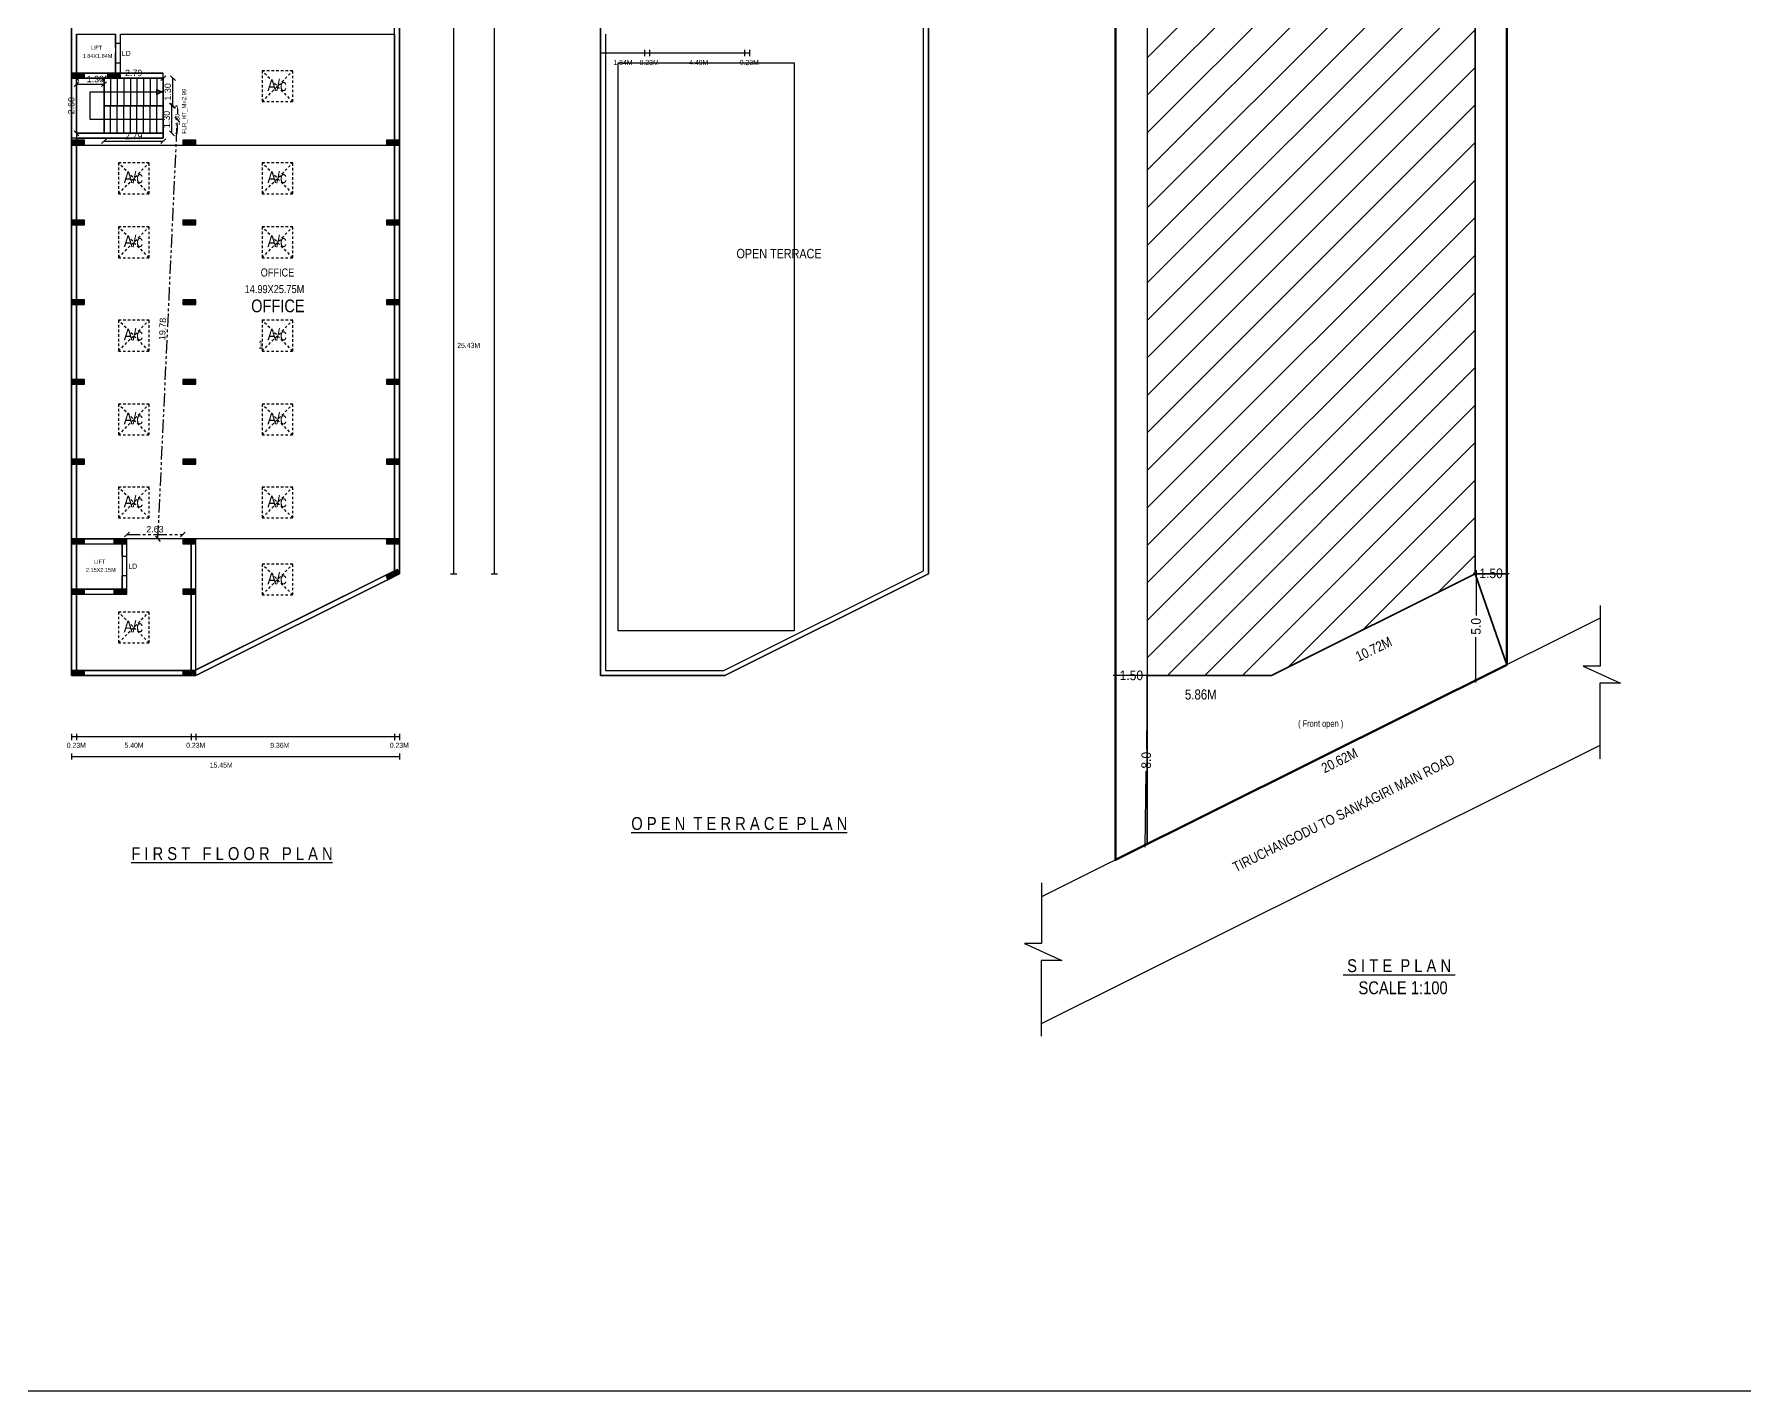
# Model space of a CAD drawing. Header units: metres. Extents: x 0 to 246, y -13 to 116.
# Drawn here: x 65.4 to 146, y -13.1 to 50.9 of the extents above; entities that cross this region are included whole.
import ezdxf

# ---------------------------------------------------------------- set-up
doc = ezdxf.new("R2010")
doc.units = ezdxf.units.M
doc.header["$MEASUREMENT"] = 0
for name, pattern in [('ACAD_ISO02W100', [15, 12, -3]), ('HIDDENX2', [0.75, 0.5, -0.25]), ('PHANTOM', [2.5, 1.25, -0.25, 0.25, -0.25, 0.25, -0.25]), ('PHANTOM2', [1.25, 0.625, -0.125, 0.125, -0.125, 0.125, -0.125])]:
    doc.linetypes.add(name, pattern=pattern)
for name, color, linetype, lineweight in [('BLK_1_FLR_1_ EXIT_WIDTH_ DOOR', 7, 'Continuous', 30), ('BLK_1_FLR_1_BLT_UP_AREA', 4, 'Continuous', 30), ('BLK_1_FLR_1_EXIT_WIDTH_STAIR', 4, 'Continuous', 30), ('BLK_1_FLR_1_FIRESTAIR_1', 4, 'Continuous', 30), ('BLK_1_FLR_1_FIRESTAIR_1_FLIGHT_1', 4, 'Continuous', 30), ('BLK_1_FLR_1_FIRESTAIR_1_FLIGHT_2', 4, 'Continuous', 30), ('BLK_1_FLR_1_FIRESTAIR_1_LANDING_1', 4, 'Continuous', 30), ('BLK_1_FLR_1_LIFT_1', 4, 'Continuous', 30), ('BLK_1_FLR_1_LIFT_2', 4, 'Continuous', 30), ('BLK_1_FLR_2_ROOF_AREA', 7, 'Continuous', 30), ('BLK_1_LVL_0_BLDG_FOOT_PRINT', 4, 'Continuous', 30), ('BLK_1_LVL_0_FRONT_SETBACK', 4, 'Continuous', 30), ('BLK_1_LVL_0_SIDE_SETBACK1', 4, 'Continuous', 30), ('BLK_1_LVL_0_SIDE_SETBACK2', 4, 'Continuous', 30), ('FLOOR-BF', 7, 'Continuous', 50), ('FLOOR01', 7, 'Continuous', 50), ('SOLAR_PANEL', 4, 'Continuous', 30)]:
    doc.layers.add(name, color=color, linetype=linetype, lineweight=lineweight)
for name, color, linetype in [('BLK_1_FLR_1_CARPET_AREA', 10, 'Continuous'), ('DIST_EXIT', 7, 'Continuous'), ('PLOT_BOUNDARY', 70, 'Continuous'), ('SHE', 7, 'Continuous'), ('wall', 2, 'Continuous'), ('win', 5, 'Continuous')]:
    doc.layers.add(name, color=color, linetype=linetype)
doc.styles.add('ARIAL', font='arial.ttf')
doc.styles.add('ATT', font='swissck.ttf', dxfattribs={"height": 12})
doc.styles.add('STYLE1', font='swissck.ttf', dxfattribs={"width": 1.1, "height": 0.45})
doc.styles.add('STYLE3', font='swissck.ttf', dxfattribs={"height": 0.5})
doc.dimstyles.new('OPEN SPACE', dxfattribs={"dimtxt": 0.3, "dimasz": 0.23, "dimexe": 0.1875, "dimexo": 0.0625, "dimgap": 0.09, "dimtad": 3, "dimzin": 0, "dimdsep": 46, "dimtxsty": 'ARIAL', "dimblk": 'OBLIQUE', "dimcen": 0.09, "dimse1": 1, "dimse2": 1, "dimclrd": 6, "dimclre": 6, "dimclrt": 7, "dimadec": 0, "dimazin": 0, "dimtfac": 0.5, "dimtix": 1, "dimtmove": 0, "dimatfit": 3, "dimfxl": 0, "dimtolj": 1, "dimtzin": 0, "dimarcsym": 0})
doc.dimstyles.new('STANDARD$0', dxfattribs={"dimtxt": 7, "dimasz": 3, "dimexe": 3, "dimexo": 1, "dimgap": 1.5, "dimtad": 1, "dimdec": 1, "dimzin": 1, "dimdsep": 46, "dimlunit": 4, "dimtxsty": 'Standard', "dimblk": 'OBLIQUE', "dimcen": 0.09375, "dimdle": 1, "dimclrd": 8, "dimclre": 8, "dimclrt": 7, "dimadec": 1, "dimazin": 0, "dimtfac": 1, "dimtdec": 1, "dimtix": 1, "dimtmove": 2, "dimatfit": 3, "dimldrblk": 'ARCHTICK', "dimfxl": 0, "dimfrac": 2, "dimtolj": 1, "dimtzin": 0, "dimarcsym": 0})
doc.dimstyles.new('STY', dxfattribs={"dimscale": 0, "dimtxt": 0.08, "dimasz": 0.1, "dimexe": 0.15, "dimexo": 0.6, "dimgap": 0.1, "dimtad": 0, "dimzin": 0, "dimdsep": 46, "dimtxsty": 'STYLE1', "dimblk": 'ARCHTICK', "dimcen": 0.09375, "dimdle": 0.1, "dimse1": 1, "dimse2": 1, "dimadec": 0, "dimazin": 0, "dimtfac": 1, "dimtofl": 0, "dimtmove": 2, "dimatfit": 3, "dimfxl": 0, "dimtolj": 1, "dimtzin": 0, "dimarcsym": 0})

# ---------------------------------------------------------------- blocks, each defined once
blk = doc.blocks.new('_ArchTick')
at = {"color": 0, "lineweight": 0, "const_width": 0.15}
blk.add_lwpolyline([(-0.5, -0.5), (0.5, 0.5)], dxfattribs=at)
blk = doc.blocks.new('*D10')
at = {"color": 0, "lineweight": -2}
for p, q in [((116.37, 20.641), (116.27, 20.641)), ((117.873, 20.641), (117.973, 20.641))]:
    blk.add_line(p, q, dxfattribs=at)
at = {"layer": 'DEFPOINTS', "color": 0}
for p in [(116.37, 20.641), (116.37, 20.641), (117.873, 20.641)]:
    blk.add_point(p, dxfattribs=at)
at = {"color": 0, "lineweight": -2, "xscale": 0.1, "yscale": 0.1, "zscale": 0.1}
blk.add_blockref('_ArchTick', (116.37, 20.641), dxfattribs=at)
at = {"color": 0, "lineweight": -2, "xscale": 0.1, "yscale": 0.1, "zscale": 0.1, "rotation": 180}
blk.add_blockref('_ArchTick', (117.873, 20.641), dxfattribs=at)
at = {"color": 0, "insert": (117.122, 20.641), "char_height": 0.45, "attachment_point": 5, "style": 'STYLE1'}
blk.add_mtext('\\A1;1.50', dxfattribs=at)
blk = doc.blocks.new('*D11')
at = {"color": 0, "lineweight": -2}
for p, q in [((117.874, 20.741), (117.829, 17.155)), ((117.771, 12.543), (117.816, 16.129))]:
    blk.add_line(p, q, dxfattribs=at)
at = {"layer": 'DEFPOINTS', "color": 0}
for p in [(117.873, 20.641), (117.772, 12.643), (117.772, 12.643)]:
    blk.add_point(p, dxfattribs=at)
at = {"color": 0, "lineweight": -2, "xscale": 0.1, "yscale": 0.1, "zscale": 0.1}
for p, rotation in [((117.873, 20.641), 89.2778746727287), ((117.772, 12.643), 269.2778746727287)]:
    blk.add_blockref('_ArchTick', p, dxfattribs=dict(at, rotation=rotation))
at = {"color": 0, "insert": (117.823, 16.642), "char_height": 0.45, "width": 7.91017, "attachment_point": 5, "rotation": 89.27787, "style": 'STYLE1'}
blk.add_mtext('\\A1;8.0', dxfattribs=at)
blk = doc.blocks.new('*D12')
at = {"color": 0, "lineweight": -2}
for p, q in [((133.326, 25.449), (133.226, 25.449)), ((134.824, 25.449), (134.924, 25.449))]:
    blk.add_line(p, q, dxfattribs=at)
at = {"layer": 'DEFPOINTS', "color": 0}
for p in [(133.326, 25.425), (134.824, 25.449), (134.824, 25.425)]:
    blk.add_point(p, dxfattribs=at)
at = {"color": 0, "lineweight": -2, "xscale": 0.1, "yscale": 0.1, "zscale": 0.1}
for p, rotation in [((133.326, 25.449), 359.9949468984809), ((134.824, 25.449), 179.9949468984808)]:
    blk.add_blockref('_ArchTick', p, dxfattribs=dict(at, rotation=rotation))
at = {"color": 0, "insert": (134.075, 25.449), "char_height": 0.45, "attachment_point": 5, "rotation": 359.99495, "style": 'STYLE1'}
blk.add_mtext('\\A1;1.50', dxfattribs=at)
blk = doc.blocks.new('*D13')
at = {"color": 0, "lineweight": -2}
for p, q in [((133.376, 25.599), (133.367, 23.468)), ((133.352, 20.31), (133.362, 22.442))]:
    blk.add_line(p, q, dxfattribs=at)
at = {"layer": 'DEFPOINTS', "color": 0}
for p in [(133.376, 25.499), (133.353, 20.41), (133.353, 20.41)]:
    blk.add_point(p, dxfattribs=at)
at = {"color": 0, "lineweight": -2, "xscale": 0.1, "yscale": 0.1, "zscale": 0.1}
for p, rotation in [((133.376, 25.499), 89.74144427483753), ((133.353, 20.41), 269.7414442748375)]:
    blk.add_blockref('_ArchTick', p, dxfattribs=dict(at, rotation=rotation))
at = {"color": 0, "insert": (133.364, 22.955), "char_height": 0.45, "attachment_point": 5, "rotation": 89.74144, "style": 'STYLE1'}
blk.add_mtext('\\A1;5.0', dxfattribs=at)
blk = doc.blocks.new('_Oblique')
at = {"color": 0, "linetype": 'ByBlock', "lineweight": -2}
blk.add_line((-0.5, -0.5), (0.5, 0.5), dxfattribs=at)
blk = doc.blocks.new('*D191')
at = {"layer": 'DEFPOINTS', "color": 0}
for p in [(72.164, 46.839), (72.164, 46.839), (71.247, 27.076)]:
    blk.add_point(p, dxfattribs=at)
at = {"layer": 'DIST_EXIT', "color": 7, "linetype": 'PHANTOM2', "lineweight": -2}
blk.add_line((71.247, 27.076), (72.164, 46.839), dxfattribs=at)
at = {"layer": 'DIST_EXIT', "color": 7, "lineweight": -2, "xscale": 0.23, "yscale": 0.23, "zscale": 0.23}
for p, rotation in [((72.164, 46.839), 87.34326909831638), ((71.247, 27.076), 267.3432690983164)]:
    blk.add_blockref('_Oblique', p, dxfattribs=dict(at, rotation=rotation))
at = {"layer": 'DIST_EXIT', "color": 7, "lineweight": 30, "insert": (71.463, 36.969), "char_height": 0.3, "attachment_point": 5, "rotation": 87.34327, "style": 'ARIAL'}
blk.add_mtext('\\A1;19.78', dxfattribs=at)
blk = doc.blocks.new('*D192')
at = {"layer": 'BLK_1_FLR_1_FIRESTAIR_1_LANDING_1', "color": 1, "lineweight": -2}
blk.add_line((67.409, 46.19), (67.409, 48.789), dxfattribs=at)
at = {"layer": 'DEFPOINTS', "color": 0}
for p in [(67.409, 48.789), (67.603, 48.789), (67.603, 46.19)]:
    blk.add_point(p, dxfattribs=at)
at = {"layer": 'BLK_1_FLR_1_FIRESTAIR_1_LANDING_1', "color": 1, "lineweight": -2, "xscale": 0.23, "yscale": 0.23, "zscale": 0.23}
for p, rotation in [((67.409, 48.789), 90), ((67.409, 46.19), 270)]:
    blk.add_blockref('_Oblique', p, dxfattribs=dict(at, rotation=rotation))
at = {"layer": 'BLK_1_FLR_1_FIRESTAIR_1_LANDING_1', "color": 1, "insert": (67.166, 47.489), "char_height": 0.3, "attachment_point": 5, "rotation": 90, "style": 'ARIAL'}
blk.add_mtext('\\A1;2.60', dxfattribs=at)
blk = doc.blocks.new('*D193')
at = {"layer": 'BLK_1_FLR_1_FIRESTAIR_1_LANDING_1', "color": 2, "lineweight": -2}
blk.add_line((67.409, 48.502), (68.709, 48.502), dxfattribs=at)
at = {"layer": 'DEFPOINTS', "color": 0}
for p in [(68.709, 48.502), (67.409, 48.119), (68.709, 48.139)]:
    blk.add_point(p, dxfattribs=at)
at = {"layer": 'BLK_1_FLR_1_FIRESTAIR_1_LANDING_1', "color": 2, "lineweight": -2, "xscale": 0.23, "yscale": 0.23, "zscale": 0.23, "rotation": 180}
blk.add_blockref('_Oblique', (67.409, 48.502), dxfattribs=at)
at = {"layer": 'BLK_1_FLR_1_FIRESTAIR_1_LANDING_1', "color": 2, "lineweight": -2, "xscale": 0.23, "yscale": 0.23, "zscale": 0.23}
blk.add_blockref('_Oblique', (68.709, 48.502), dxfattribs=at)
at = {"layer": 'BLK_1_FLR_1_FIRESTAIR_1_LANDING_1', "color": 2, "insert": (68.297, 48.746), "char_height": 0.3, "attachment_point": 5, "style": 'ARIAL'}
blk.add_mtext('\\A1;1.30', dxfattribs=at)
blk = doc.blocks.new('*D236')
at = {"layer": 'BLK_1_FLR_1_FIRESTAIR_1_FLIGHT_2', "color": 2, "lineweight": -2}
blk.add_line((71.955, 47.489), (71.955, 48.789), dxfattribs=at)
at = {"layer": 'DEFPOINTS', "color": 0}
for p in [(71.499, 48.789), (71.955, 48.789), (71.499, 47.489)]:
    blk.add_point(p, dxfattribs=at)
at = {"layer": 'BLK_1_FLR_1_FIRESTAIR_1_FLIGHT_2', "color": 2, "lineweight": -2, "xscale": 0.23, "yscale": 0.23, "zscale": 0.23}
for p, rotation in [((71.955, 48.789), 90), ((71.955, 47.489), 270)]:
    blk.add_blockref('_Oblique', p, dxfattribs=dict(at, rotation=rotation))
at = {"layer": 'BLK_1_FLR_1_FIRESTAIR_1_FLIGHT_2', "color": 2, "insert": (71.711, 48.139), "char_height": 0.3, "attachment_point": 5, "rotation": 90, "style": 'ARIAL'}
blk.add_mtext('\\A1;1.30', dxfattribs=at)
blk = doc.blocks.new('*D237')
at = {"layer": 'BLK_1_FLR_1_FIRESTAIR_1_FLIGHT_2', "color": 1, "lineweight": -2}
blk.add_line((68.709, 48.789), (71.499, 48.789), dxfattribs=at)
at = {"layer": 'DEFPOINTS', "color": 0}
for p in [(68.709, 48.789), (71.499, 48.789), (71.499, 48.789)]:
    blk.add_point(p, dxfattribs=at)
at = {"layer": 'BLK_1_FLR_1_FIRESTAIR_1_FLIGHT_2', "color": 1, "lineweight": -2, "xscale": 0.23, "yscale": 0.23, "zscale": 0.23}
for p, rotation in [((68.709, 48.789), 180.0007343428698), ((71.499, 48.789), 0.0007343428697884)]:
    blk.add_blockref('_Oblique', p, dxfattribs=dict(at, rotation=rotation))
at = {"layer": 'BLK_1_FLR_1_FIRESTAIR_1_FLIGHT_2', "color": 1, "insert": (70.104, 49.032), "char_height": 0.3, "attachment_point": 5, "rotation": 0.00073, "style": 'ARIAL'}
blk.add_mtext('\\A1;2.79', dxfattribs=at)
blk = doc.blocks.new('*D238')
at = {"layer": 'BLK_1_FLR_1_FIRESTAIR_1_FLIGHT_1', "color": 1, "lineweight": -2}
blk.add_line((68.709, 45.817), (71.499, 45.817), dxfattribs=at)
at = {"layer": 'DEFPOINTS', "color": 0}
for p in [(68.709, 46.19), (71.499, 46.19), (71.499, 45.817)]:
    blk.add_point(p, dxfattribs=at)
at = {"layer": 'BLK_1_FLR_1_FIRESTAIR_1_FLIGHT_1', "color": 1, "lineweight": -2, "xscale": 0.23, "yscale": 0.23, "zscale": 0.23, "rotation": 180}
blk.add_blockref('_Oblique', (68.709, 45.817), dxfattribs=at)
at = {"layer": 'BLK_1_FLR_1_FIRESTAIR_1_FLIGHT_1', "color": 1, "lineweight": -2, "xscale": 0.23, "yscale": 0.23, "zscale": 0.23}
blk.add_blockref('_Oblique', (71.499, 45.817), dxfattribs=at)
at = {"layer": 'BLK_1_FLR_1_FIRESTAIR_1_FLIGHT_1', "color": 1, "insert": (70.104, 46.06), "char_height": 0.3, "attachment_point": 5, "style": 'ARIAL'}
blk.add_mtext('\\A1;2.79', dxfattribs=at)
blk = doc.blocks.new('*D239')
at = {"layer": 'BLK_1_FLR_1_FIRESTAIR_1_FLIGHT_1', "color": 2, "lineweight": -2}
blk.add_line((71.905, 46.19), (71.905, 47.489), dxfattribs=at)
at = {"layer": 'DEFPOINTS', "color": 0}
for p in [(71.499, 47.489), (71.905, 47.489), (71.499, 46.19)]:
    blk.add_point(p, dxfattribs=at)
at = {"layer": 'BLK_1_FLR_1_FIRESTAIR_1_FLIGHT_1', "color": 2, "lineweight": -2, "xscale": 0.23, "yscale": 0.23, "zscale": 0.23}
for p, rotation in [((71.905, 47.489), 90), ((71.905, 46.19), 270)]:
    blk.add_blockref('_Oblique', p, dxfattribs=dict(at, rotation=rotation))
at = {"layer": 'BLK_1_FLR_1_FIRESTAIR_1_FLIGHT_1', "color": 2, "insert": (71.661, 46.839), "char_height": 0.3, "attachment_point": 5, "rotation": 90, "style": 'ARIAL'}
blk.add_mtext('\\A1;1.30', dxfattribs=at)
blk = doc.blocks.new('*D143')
at = {"layer": 'BLK_1_FLR_1_EXIT_WIDTH_STAIR', "color": 0, "lineweight": -2}
for p, q in [((72.074, 47.489), (72.164, 47.489)), ((72.164, 47.337), (72.164, 47.096)), ((72.074, 46.19), (72.164, 46.19)), ((72.164, 46.342), (72.164, 46.583))]:
    blk.add_line(p, q, dxfattribs=at)
at = {"layer": 'BLK_1_FLR_1_EXIT_WIDTH_STAIR', "color": 0}
for points in [[(72.139, 47.337), (72.189, 47.337), (72.164, 47.489)], [(72.139, 46.342), (72.189, 46.342), (72.164, 46.19)]]:
    blk.add_solid(points, dxfattribs=at)
at = {"layer": 'DEFPOINTS', "color": 0}
for p in [(70.879, 47.489), (72.164, 47.489), (70.879, 46.19)]:
    blk.add_point(p, dxfattribs=at)
at = {"layer": 'BLK_1_FLR_1_EXIT_WIDTH_STAIR', "color": 0, "lineweight": 30, "insert": (72.164, 46.839), "char_height": 0.2032, "attachment_point": 5, "rotation": 90}
blk.add_mtext('\\A1;1.30', dxfattribs=at)
blk = doc.blocks.new('*D258')
at = {"layer": 'BLK_1_FLR_1_ EXIT_WIDTH_ DOOR', "color": 2, "linetype": 'PHANTOM2', "lineweight": -2}
blk.add_line((69.789, 27.281), (72.422, 27.281), dxfattribs=at)
at = {"layer": 'DEFPOINTS', "color": 0}
for p in [(69.789, 27.076), (72.422, 27.281), (72.422, 27.076)]:
    blk.add_point(p, dxfattribs=at)
at = {"layer": 'BLK_1_FLR_1_ EXIT_WIDTH_ DOOR', "color": 2, "lineweight": -2, "xscale": 0.23, "yscale": 0.23, "zscale": 0.23, "rotation": 180}
blk.add_blockref('_Oblique', (69.789, 27.281), dxfattribs=at)
at = {"layer": 'BLK_1_FLR_1_ EXIT_WIDTH_ DOOR', "color": 2, "lineweight": -2, "xscale": 0.23, "yscale": 0.23, "zscale": 0.23}
blk.add_blockref('_Oblique', (72.422, 27.281), dxfattribs=at)
at = {"layer": 'BLK_1_FLR_1_ EXIT_WIDTH_ DOOR', "color": 2, "lineweight": 30, "insert": (71.105, 27.525), "char_height": 0.3, "attachment_point": 5, "style": 'ARIAL'}
blk.add_mtext('\\A1;2.63', dxfattribs=at)

msp = doc.modelspace()

# ---------------------------------------------------------------- hatches: boundary and pattern name
at = {"lineweight": 5}
h = msp.add_hatch(dxfattribs=at)
h.set_pattern_fill('ANSI31', color=251, scale=10, style=0)
h.set_pattern_definition([(45, (-82.1352, 0), (-0.8838835, 0.8838835), [])])
h.paths.add_polyline_path([(133.32582, 89.40062), (117.87322, 89.40062), (117.87322, 20.64107), (123.72952, 20.64107), (133.32582, 25.42522)])
h.paths.add_polyline_path([(122.4878, 54.38054), (129.52756, 54.38054), (129.52756, 55.764), (122.4878, 55.764)], flags=24)
h.paths.add_polyline_path([(121.43662, 56.22495), (130.26987, 56.22495), (130.26987, 57.36072), (121.43662, 57.36072)], flags=24)
for points in [[(67.17869, 49.01876), (67.17869, 48.78876), (67.79203, 48.78876), (67.79203, 49.01876)], [(68.86536, 49.01876), (68.86536, 48.78876), (69.47869, 48.78876), (69.47869, 49.01876)], [(67.17869, 45.85959), (67.17869, 45.62959), (67.79203, 45.62959), (67.79203, 45.85959)], [(72.42166, 45.85959), (72.42166, 45.62959), (73.035, 45.62959), (73.035, 45.85959)], [(82.01796, 45.85959), (82.01796, 45.62959), (82.6313, 45.62959), (82.6313, 45.85959)], [(67.17869, 42.10292), (67.17869, 41.87292), (67.79203, 41.87292), (67.79203, 42.10292)], [(72.42166, 42.10292), (72.42166, 41.87292), (73.035, 41.87292), (73.035, 42.10292)], [(82.01796, 42.10292), (82.01796, 41.87292), (82.6313, 41.87292), (82.6313, 42.10292)], [(67.17869, 38.34625), (67.17869, 38.11625), (67.79203, 38.11625), (67.79203, 38.34625)], [(72.42166, 38.34625), (72.42166, 38.11625), (73.035, 38.11625), (73.035, 38.34625)], [(82.01796, 38.34625), (82.01796, 38.11625), (82.6313, 38.11625), (82.6313, 38.34625)], [(67.17869, 34.58959), (67.17869, 34.35959), (67.79203, 34.35959), (67.79203, 34.58959)], [(72.42166, 34.58959), (72.42166, 34.35959), (73.035, 34.35959), (73.035, 34.58959)], [(82.01796, 34.58959), (82.01796, 34.35959), (82.6313, 34.35959), (82.6313, 34.58959)], [(67.17869, 30.83292), (67.17869, 30.60292), (67.79203, 30.60292), (67.79203, 30.83292)], [(72.42166, 30.83292), (72.42166, 30.60292), (73.035, 30.60292), (73.035, 30.83292)], [(82.01796, 30.83292), (82.01796, 30.60292), (82.6313, 30.60292), (82.6313, 30.83292)], [(67.17869, 27.07625), (67.17869, 26.84625), (67.79203, 26.84625), (67.79203, 27.07625)], [(69.17536, 27.07625), (69.17536, 26.84625), (69.78869, 26.84625), (69.78869, 27.07625)], [(72.42166, 27.07625), (72.42166, 26.84625), (73.035, 26.84625), (73.035, 27.07625)], [(82.01796, 27.07625), (82.01796, 26.84625), (82.6313, 26.84625), (82.6313, 27.07625)], [(81.97966, 25.35856), (82.08191, 25.15254), (82.6313, 25.42522), (82.52904, 25.63124)], [(67.17869, 24.69959), (67.17869, 24.46959), (67.79203, 24.46959), (67.79203, 24.69959)], [(69.17536, 24.69959), (69.17536, 24.46959), (69.78869, 24.46959), (69.78869, 24.69959)], [(72.42166, 24.69959), (72.42166, 24.46959), (73.035, 24.46959), (73.035, 24.69959)], [(67.17869, 20.87107), (67.17869, 20.64107), (67.79203, 20.64107), (67.79203, 20.87107)], [(72.42166, 20.87107), (72.42166, 20.64107), (73.035, 20.64107), (73.035, 20.87107)]]:
    msp.add_hatch(color=145).paths.add_polyline_path(points)

# ---------------------------------------------------------------- linework, layer by layer
for p, q in [((85.17839, 89.40062), (85.17839, 25.42522)), ((87.09431, 89.40062), (87.09431, 25.42522)), ((69.24869, 50.39876), (69.24869, 50.85876)), ((69.47869, 50.41366), (69.47869, 50.85876)), ((69.24869, 49.01876), (69.24869, 49.49366)), ((69.47869, 48.78876), (69.47869, 49.49366)), ((92.10646, 49.97862), (99.12646, 49.97862)), ((67.40869, 49.01876), (69.24869, 49.01876)), ((67.40869, 48.78876), (69.47869, 48.78876)), ((71.49875, 48.78872), (71.49875, 49.01876)), ((71.49873, 46.18969), (71.49873, 45.95966)), ((67.40869, 27.07625), (69.78869, 27.07625)), ((67.40869, 26.84625), (69.55869, 26.84625)), ((69.55869, 26.24783), (69.55869, 26.84625)), ((69.78869, 26.24783), (69.78869, 27.07625)), ((72.80869, 27.07625), (73.03869, 27.07625)), ((69.55869, 24.69959), (69.55869, 25.32783)), ((69.78869, 24.46959), (69.78869, 25.32783)), ((67.40869, 24.69959), (69.55869, 24.69959)), ((67.40869, 24.46959), (69.78869, 24.46959)), ((139.21473, 23.33286), (112.88504, 10.20643)), ((139.19725, 17.34467), (112.86756, 4.21824))]:
    msp.add_line(p, q)
at = {"ltscale": 10}
for p, q in [((69.47869, 50.41366), (69.24869, 50.41366)), ((69.47869, 49.49366), (69.24869, 49.49366)), ((69.78869, 26.24783), (69.55869, 26.24783)), ((69.78869, 25.32783), (69.55869, 25.32783))]:
    msp.add_line(p, q, dxfattribs=at)
at = {"lineweight": 30}
for p, q in [((94.17646, 50.12852), (94.17646, 49.82872)), ((94.40646, 50.12852), (94.40646, 49.82872)), ((98.89646, 50.12852), (98.89646, 49.82872)), ((99.12646, 50.12852), (99.12646, 49.82872)), ((85.02849, 25.42522), (85.32829, 25.42522)), ((86.94441, 25.42522), (87.24421, 25.42522)), ((67.17869, 17.89381), (67.17869, 17.59401)), ((82.6313, 17.74391), (67.17869, 17.74391)), ((67.40869, 17.89381), (67.40869, 17.59401)), ((72.80869, 17.89381), (72.80869, 17.59401)), ((73.03869, 17.89381), (73.03869, 17.59401)), ((82.4013, 17.89381), (82.4013, 17.59401)), ((82.6313, 17.89381), (82.6313, 17.59401)), ((67.17869, 16.96206), (67.17869, 16.68226)), ((82.6313, 16.96206), (82.6313, 16.68226)), ((82.6313, 16.81216), (67.17869, 16.81216))]:
    msp.add_line(p, q, dxfattribs=at)
at = {"linetype": 'ACAD_ISO02W100', "ltscale": 0.01}
for p, q in [((77.60521, 47.68076), (76.1541, 49.13188)), ((76.1541, 47.68076), (77.60521, 49.13188)), ((70.8349, 43.3415), (69.38378, 44.79262)), ((69.38378, 43.3415), (70.8349, 44.79262)), ((77.60521, 43.3415), (76.1541, 44.79262)), ((76.1541, 43.3415), (77.60521, 44.79262)), ((70.8349, 40.32799), (69.38378, 41.77911)), ((69.38378, 40.32799), (70.8349, 41.77911)), ((77.60521, 40.32799), (76.1541, 41.77911)), ((76.1541, 40.32799), (77.60521, 41.77911)), ((70.8349, 35.92875), (69.38378, 37.37987)), ((69.38378, 35.92875), (70.8349, 37.37987)), ((77.60521, 35.92875), (76.1541, 37.37987)), ((76.1541, 35.92875), (77.60521, 37.37987)), ((70.8349, 31.97274), (69.38378, 33.42386)), ((69.38378, 31.97274), (70.8349, 33.42386)), ((77.60521, 31.97274), (76.1541, 33.42386)), ((76.1541, 31.97274), (77.60521, 33.42386)), ((70.8349, 28.06234), (69.38378, 29.51346)), ((69.38378, 28.06234), (70.8349, 29.51346)), ((77.60521, 28.06234), (76.1541, 29.51346)), ((76.1541, 28.06234), (77.60521, 29.51346)), ((77.60521, 24.43386), (76.1541, 25.88498)), ((76.1541, 24.43386), (77.60521, 25.88498)), ((70.8349, 22.17531), (69.38378, 23.62643)), ((69.38378, 22.17531), (70.8349, 23.62643))]:
    msp.add_line(p, q, dxfattribs=at)
for points in [[(-0.25515, -13.07124), (200.34222, -13.07124), (200.34222, 115.55356), (-0.25515, 115.55356)], [(0.00589, -13.07124), (200.08118, -13.07124), (200.08118, 115.29252), (0.00589, 115.29252)], [(123.72952, 20.64107), (133.32582, 25.42522), (133.32582, 89.40062), (117.87322, 89.40062), (117.87322, 20.64107)], [(67.40869, 45.62959), (82.40074, 45.62923), (82.40074, 27.0759), (67.40869, 27.07625)]]:
    msp.add_lwpolyline(points, close=True)
at = {"color": 145}
for points in [[(67.17869, 49.01876), (67.17869, 48.78876), (67.79203, 48.78876), (67.79203, 49.01876)], [(68.86536, 49.01876), (68.86536, 48.78876), (69.47869, 48.78876), (69.47869, 49.01876)], [(67.17869, 45.85959), (67.17869, 45.62959), (67.79203, 45.62959), (67.79203, 45.85959)], [(72.42166, 45.85959), (72.42166, 45.62959), (73.035, 45.62959), (73.035, 45.85959)], [(82.01796, 45.85959), (82.01796, 45.62959), (82.6313, 45.62959), (82.6313, 45.85959)], [(67.17869, 42.10292), (67.17869, 41.87292), (67.79203, 41.87292), (67.79203, 42.10292)], [(72.42166, 42.10292), (72.42166, 41.87292), (73.035, 41.87292), (73.035, 42.10292)], [(82.01796, 42.10292), (82.01796, 41.87292), (82.6313, 41.87292), (82.6313, 42.10292)], [(67.17869, 38.34625), (67.17869, 38.11625), (67.79203, 38.11625), (67.79203, 38.34625)], [(72.42166, 38.34625), (72.42166, 38.11625), (73.035, 38.11625), (73.035, 38.34625)], [(82.01796, 38.34625), (82.01796, 38.11625), (82.6313, 38.11625), (82.6313, 38.34625)], [(67.17869, 34.58959), (67.17869, 34.35959), (67.79203, 34.35959), (67.79203, 34.58959)], [(72.42166, 34.58959), (72.42166, 34.35959), (73.035, 34.35959), (73.035, 34.58959)], [(82.01796, 34.58959), (82.01796, 34.35959), (82.6313, 34.35959), (82.6313, 34.58959)], [(67.17869, 30.83292), (67.17869, 30.60292), (67.79203, 30.60292), (67.79203, 30.83292)], [(72.42166, 30.83292), (72.42166, 30.60292), (73.035, 30.60292), (73.035, 30.83292)], [(82.01796, 30.83292), (82.01796, 30.60292), (82.6313, 30.60292), (82.6313, 30.83292)], [(67.17869, 27.07625), (67.17869, 26.84625), (67.79203, 26.84625), (67.79203, 27.07625)], [(69.17536, 27.07625), (69.17536, 26.84625), (69.78869, 26.84625), (69.78869, 27.07625)], [(72.42166, 27.07625), (72.42166, 26.84625), (73.035, 26.84625), (73.035, 27.07625)], [(82.01796, 27.07625), (82.01796, 26.84625), (82.6313, 26.84625), (82.6313, 27.07625)], [(81.97966, 25.35856), (82.08191, 25.15254), (82.6313, 25.42522), (82.52904, 25.63124)], [(67.17869, 24.69959), (67.17869, 24.46959), (67.79203, 24.46959), (67.79203, 24.69959)], [(69.17536, 24.69959), (69.17536, 24.46959), (69.78869, 24.46959), (69.78869, 24.69959)], [(72.42166, 24.69959), (72.42166, 24.46959), (73.035, 24.46959), (73.035, 24.69959)], [(67.17869, 20.87107), (67.17869, 20.64107), (67.79203, 20.64107), (67.79203, 20.87107)], [(72.42166, 20.87107), (72.42166, 20.64107), (73.035, 20.64107), (73.035, 20.87107)]]:
    msp.add_lwpolyline(points, close=True, dxfattribs=at)
msp.add_lwpolyline([(71.49873, 45.95966), (67.17869, 45.95966), (67.17869, 49.01876), (71.49875, 49.01876)])
at = {"linetype": 'ACAD_ISO02W100', "ltscale": 0.01}
for points in [[(76.1541, 47.68076), (77.60521, 47.68076), (77.60521, 49.13188), (76.1541, 49.13188)], [(69.38378, 43.3415), (70.8349, 43.3415), (70.8349, 44.79262), (69.38378, 44.79262)], [(76.1541, 43.3415), (77.60521, 43.3415), (77.60521, 44.79262), (76.1541, 44.79262)], [(69.38378, 40.32799), (70.8349, 40.32799), (70.8349, 41.77911), (69.38378, 41.77911)], [(76.1541, 40.32799), (77.60521, 40.32799), (77.60521, 41.77911), (76.1541, 41.77911)], [(69.38378, 35.92875), (70.8349, 35.92875), (70.8349, 37.37987), (69.38378, 37.37987)], [(76.1541, 35.92875), (77.60521, 35.92875), (77.60521, 37.37987), (76.1541, 37.37987)], [(69.38378, 31.97274), (70.8349, 31.97274), (70.8349, 33.42386), (69.38378, 33.42386)], [(76.1541, 31.97274), (77.60521, 31.97274), (77.60521, 33.42386), (76.1541, 33.42386)], [(69.38378, 28.06234), (70.8349, 28.06234), (70.8349, 29.51346), (69.38378, 29.51346)], [(76.1541, 28.06234), (77.60521, 28.06234), (77.60521, 29.51346), (76.1541, 29.51346)], [(76.1541, 24.43386), (77.60521, 24.43386), (77.60521, 25.88498), (76.1541, 25.88498)], [(69.38378, 22.17531), (70.8349, 22.17531), (70.8349, 23.62643), (69.38378, 23.62643)]]:
    msp.add_lwpolyline(points, close=True, dxfattribs=at)
at = {"ltscale": 10}
for points in [[(139.21473, 23.93088), (139.21473, 21.07738), (138.4175, 21.07738), (140.16851, 20.27756), (139.19725, 20.27756), (139.19725, 16.71271)], [(112.88504, 10.86268), (112.88504, 8.00919), (112.08781, 8.00919), (113.83882, 7.20937), (112.86756, 7.20937), (112.86756, 3.64452)]]:
    msp.add_lwpolyline(points, dxfattribs=at)
at = {"layer": 'BLK_1_FLR_1_BLT_UP_AREA', "color": 18}
msp.add_lwpolyline([(67.17869, 89.40063), (82.6313, 89.40063), (82.6313, 25.42554), (73.03499, 20.64107), (67.17869, 20.64103)], close=True, dxfattribs=at)
at = {"layer": 'BLK_1_FLR_1_CARPET_AREA', "color": 15, "linetype": 'Continuous', "lineweight": 30}
msp.add_lwpolyline([(69.47869, 50.85872), (82.4013, 50.85872), (82.40033, 25.56732), (73.03869, 20.89977), (73.03869, 27.07622), (72.42166, 27.07622), (72.42166, 26.84622), (72.80869, 26.84622), (72.80869, 20.87103), (67.40869, 20.87103), (67.40869, 24.46955), (69.78869, 24.46955), (69.78869, 27.07622), (67.40869, 27.07622), (67.40869, 45.95966), (71.49873, 45.95966), (71.49869, 46.18966), (67.40869, 46.18966), (67.40869, 48.78872), (71.49875, 48.78872), (71.49875, 49.01876), (69.47869, 49.01876)], close=True, dxfattribs=at)
at = {"layer": 'BLK_1_FLR_1_FIRESTAIR_1', "color": 1}
msp.add_lwpolyline([(67.40869, 46.18966), (71.49866, 46.18966), (71.49866, 48.78872), (67.40869, 48.78872)], close=True, dxfattribs=at)
at = {"layer": 'BLK_1_FLR_1_FIRESTAIR_1_FLIGHT_1', "color": 7}
for p, q in [((69.01869, 46.18966), (69.01869, 47.48919)), ((69.32869, 46.18966), (69.32869, 47.48919)), ((69.63869, 46.18966), (69.63869, 47.48919)), ((69.94869, 46.18966), (69.94869, 47.48919)), ((70.25869, 46.18966), (70.25869, 47.48919)), ((70.56869, 46.18966), (70.56869, 47.48919)), ((70.87869, 46.18966), (70.87869, 47.48919)), ((71.18869, 46.18966), (71.18869, 47.48919)), ((71.49869, 46.18966), (71.49869, 47.48919))]:
    msp.add_line(p, q, dxfattribs=at)
msp.add_lwpolyline([(68.70869, 47.48919), (71.49869, 47.48919), (71.49869, 46.18966), (68.70869, 46.18966)], close=True, dxfattribs=at)
at = {"layer": 'BLK_1_FLR_1_FIRESTAIR_1_FLIGHT_2', "color": 7}
for p, q in [((68.70869, 48.78872), (68.70869, 47.48919)), ((69.01869, 48.78872), (69.01869, 47.48919)), ((69.32869, 48.78872), (69.32869, 47.48919)), ((69.63869, 48.78872), (69.63869, 47.48919)), ((69.94869, 48.78872), (69.94869, 47.48919)), ((70.25869, 48.78872), (70.25869, 47.48919)), ((70.56869, 48.78872), (70.56869, 47.48919)), ((70.87869, 48.78872), (70.87869, 47.48919)), ((71.18869, 48.78872), (71.18869, 47.48919)), ((71.49869, 48.78872), (71.49869, 47.48919))]:
    msp.add_line(p, q, dxfattribs=at)
msp.add_lwpolyline([(68.70869, 48.78872), (71.49869, 48.78872), (71.49869, 47.48919), (68.70869, 47.48919)], close=True, dxfattribs=at)
at = {"layer": 'BLK_1_FLR_1_FIRESTAIR_1_LANDING_1', "color": 7}
msp.add_lwpolyline([(67.40869, 48.78872), (68.70869, 48.78872), (68.70869, 46.18966), (67.40869, 46.18966)], close=True, dxfattribs=at)
at = {"layer": 'BLK_1_FLR_1_LIFT_1', "color": 30}
msp.add_lwpolyline([(67.40869, 50.85872), (69.24869, 50.85872), (69.24869, 49.01872), (67.40869, 49.01872)], close=True, dxfattribs=at)
at = {"layer": 'BLK_1_FLR_1_LIFT_2', "color": 30}
msp.add_lwpolyline([(67.40869, 26.84622), (69.55869, 26.84622), (69.55869, 24.69955), (67.40869, 24.69955)], close=True, dxfattribs=at)
at = {"layer": 'BLK_1_FLR_2_ROOF_AREA', "color": 54, "lineweight": 30}
msp.add_lwpolyline([(92.10646, 89.40063), (107.55906, 89.40063), (107.55906, 25.42554), (97.96276, 20.64107), (92.10646, 20.64103)], close=True, dxfattribs=at)
at = {"layer": 'BLK_1_LVL_0_BLDG_FOOT_PRINT', "color": 1}
msp.add_lwpolyline([(123.72952, 20.64103), (133.32582, 25.42518), (133.32582, 89.40059), (117.87322, 89.40059), (117.87322, 20.64103)], close=True, dxfattribs=at)
at = {"layer": 'BLK_1_LVL_0_FRONT_SETBACK', "color": 2, "linetype": 'Continuous', "lineweight": 35}
msp.add_lwpolyline([(133.32582, 25.42518), (134.82411, 21.14392), (117.87322, 12.69321), (117.87322, 20.64103), (123.72952, 20.64103)], close=True, dxfattribs=at)
at = {"layer": 'BLK_1_LVL_0_SIDE_SETBACK1', "color": 171}
msp.add_lwpolyline([(117.87322, 20.64103), (116.37027, 20.64103), (116.37027, 89.37941), (117.87322, 89.37941)], close=True, dxfattribs=at)
at = {"layer": 'BLK_1_LVL_0_SIDE_SETBACK2', "color": 102, "linetype": 'Continuous', "lineweight": 35}
msp.add_lwpolyline([(134.83013, 89.40059), (133.32582, 89.40059), (133.32582, 25.42518), (134.82449, 25.42518)], close=True, dxfattribs=at)
at = {"layer": 'FLOOR-BF', "color": 7, "linetype": 'ByBlock', "ltscale": 10}
msp.add_lwpolyline([(116.37027, 90.93396), (134.83027, 90.93396), (134.82411, 21.14396), (116.37027, 11.94396)], close=True, dxfattribs=at)
at = {"layer": 'PLOT_BOUNDARY', "color": 70, "linetype": 'ByBlock'}
msp.add_lwpolyline([(116.37027, 90.93392), (134.83027, 90.93392), (134.82411, 21.14392), (116.37027, 11.94392)], close=True, dxfattribs=at)
at = {"layer": 'SOLAR_PANEL', "color": 3}
msp.add_lwpolyline([(92.94319, 49.50911), (101.22735, 49.50911), (101.22735, 22.74806), (92.94319, 22.74806)], close=True, dxfattribs=at)
at = {"layer": 'wall'}
for p, q in [((72.80869, 20.78552), (72.80869, 27.07625)), ((73.03869, 20.89968), (73.03869, 27.07625)), ((67.17869, 20.64107), (73.035, 20.64107)), ((67.40869, 20.87107), (72.98106, 20.87107)), ((92.10646, 20.64107), (97.96276, 20.64107)), ((92.33646, 20.87107), (97.90882, 20.87107))]:
    msp.add_line(p, q, dxfattribs=at)
for points in [[(82.6313, 43.09396), (82.6313, 43.09396), (82.6313, 89.40062), (67.17869, 89.40062), (67.17869, 42.02062), (67.17869, 42.02062)], [(82.4013, 43.09396), (82.4013, 43.09396), (82.4013, 89.17062), (71.21184, 89.17062)], [(107.55906, 43.09396), (107.55906, 43.09396), (107.55906, 89.40062), (92.10646, 89.40062), (92.10646, 42.02062), (92.10646, 42.02062)], [(107.32906, 43.09396), (107.32906, 43.09396), (107.32906, 89.17062), (95.56646, 89.17062)], [(67.40869, 50.85876), (67.40869, 49.01876)], [(92.33646, 50.85876), (92.33646, 20.87107)], [(67.40869, 48.78876), (67.40869, 43.09396), (67.40869, 43.09396)], [(67.40869, 43.09396), (67.40869, 35.81062), (67.40869, 27.07625)], [(82.4013, 25.56784), (82.4013, 25.56784), (82.4013, 35.81062), (82.4013, 43.09396)], [(82.6313, 25.42522), (82.6313, 25.42522), (82.6313, 36.04062), (82.6313, 43.09396)], [(107.32906, 25.56784), (107.32906, 25.56784), (107.32906, 35.81062), (107.32906, 43.09396)], [(107.55906, 25.42522), (107.55906, 25.42522), (107.55906, 36.04062), (107.55906, 43.09396)], [(67.17869, 42.02062), (67.17869, 36.04062), (67.17869, 20.64107), (67.17869, 20.64107)], [(92.10646, 42.02062), (92.10646, 36.04062), (92.10646, 20.64107)], [(67.40869, 26.84625), (67.40869, 24.69959)], [(72.98106, 20.87107), (82.4013, 25.56784)], [(73.03499, 20.64107), (82.6313, 25.42522)], [(97.90882, 20.87107), (107.32906, 25.56784)], [(97.96276, 20.64107), (107.55906, 25.42522)], [(67.40869, 24.46959), (67.40869, 20.87107), (67.40869, 20.87107)]]:
    msp.add_lwpolyline(points, dxfattribs=at)
at = {"layer": 'win', "linetype": 'HIDDENX2'}
for p, q in [((69.24869, 49.47876), (69.24869, 50.39876)), ((69.47869, 49.49366), (69.47869, 50.41366)), ((69.55869, 26.24783), (69.55869, 25.32783)), ((69.78869, 25.32783), (69.78869, 26.24783)), ((69.55869, 25.31292), (69.55869, 25.32783))]:
    msp.add_line(p, q, dxfattribs=at)
at = {"layer": 'win'}
for p, q in [((68.70869, 48.78876), (68.70869, 47.48923)), ((69.01869, 48.78876), (69.01869, 47.48923)), ((69.32869, 48.78876), (69.32869, 47.48923)), ((69.47869, 48.78876), (71.43869, 48.78876)), ((69.63869, 48.78876), (69.63869, 47.48923)), ((69.94869, 48.78876), (69.94869, 47.48923)), ((70.25869, 48.78876), (70.25869, 47.48923)), ((70.56869, 48.78876), (70.56869, 47.48923)), ((70.87869, 48.78876), (70.87869, 47.48923)), ((71.18869, 48.78876), (71.18869, 47.48923)), ((71.49869, 48.78876), (71.49869, 47.48923)), ((68.70869, 46.18969), (68.70869, 47.48923)), ((68.70869, 47.48923), (71.43869, 47.48923)), ((69.01869, 46.18969), (69.01869, 47.48923)), ((69.32869, 46.18969), (69.32869, 47.48923)), ((69.63869, 46.18969), (69.63869, 47.48923)), ((69.94869, 46.18969), (69.94869, 47.48923)), ((70.25869, 46.18969), (70.25869, 47.48923)), ((70.56869, 46.18969), (70.56869, 47.48923)), ((70.87869, 46.18969), (70.87869, 47.48923)), ((71.18869, 46.18969), (71.18869, 47.48923)), ((71.49869, 46.18969), (71.49869, 47.48923)), ((67.40869, 46.18969), (71.43869, 46.18969))]:
    msp.add_line(p, q, dxfattribs=at)
msp.add_lwpolyline([(71.43869, 46.83946), (68.05869, 46.83946), (68.05869, 48.13899), (71.43869, 48.13899), (71.18869, 48.02367), (71.18869, 48.25051), (71.43869, 48.13899)], dxfattribs=at)

# ---------------------------------------------------------------- texts
at = {"color": 7, "style": 'STYLE3'}
for s, height, p in [('LIFT', 0.188575, (68.07994, 50.12734)), ('LD', 0.235719, (69.5475, 49.836)), ('1.84X1.84M', 0.188575, (67.70226, 49.73674)), ('1.84M', 0.235719, (92.71204, 49.40903)), ('0.23M', 0.235719, (93.94628, 49.40903)), ('4.49M', 0.235719, (96.28347, 49.40903)), ('0.23M', 0.235719, (98.66628, 49.40903)), ('OPEN TERRACE', 0.4435887, (98.51285, 40.29911)), ('OFFICE', 0.37715, (76.08974, 39.43997)), ('14.99X25.75M', 0.3771499, (75.33438, 38.65879)), ('1', 0.37715, (75.97537, 36.04424)), ('25.43M', 0.235719, (85.35127, 36.07891)), ('LIFT', 0.188575, (68.23685, 25.90712)), ('LD', 0.235719, (69.8575, 25.67016)), ('2.15X2.15M', 0.188575, (67.85917, 25.51652)), ('0.23M', 0.235719, (66.94852, 17.23022)), ('5.40M', 0.235719, (69.67103, 17.23022)), ('0.23M', 0.235719, (72.57852, 17.23022)), ('9.36M', 0.235719, (76.54133, 17.23022)), ('0.23M', 0.235719, (82.17112, 17.23022)), ('15.45M', 0.235719, (73.69069, 16.29847))]:
    msp.add_text(s, height=height, dxfattribs=at).set_placement(p)
at = {"linetype": 'ACAD_ISO02W100', "ltscale": 0.01, "style": 'STYLE1'}
for p in [(76.40576, 48.18255), (69.63544, 43.84329), (76.40576, 43.84329), (69.63544, 40.82979), (76.40576, 40.82979), (69.63544, 36.43055), (76.40576, 36.43055), (69.63544, 32.47454), (76.40576, 32.47454), (69.63544, 28.56413), (76.40576, 28.56413), (76.40576, 24.93565), (69.63544, 22.67711)]:
    msp.add_text('A/c', height=0.547152, dxfattribs=at).set_placement(p)
at = {"linetype": 'PHANTOM', "style": 'ATT'}
msp.add_text('( Front open )', height=0.3067195, dxfattribs=at).set_placement((124.97901, 18.2185))
at = {"color": 1, "style": 'ATT'}
for s, p in [('%%UO P E N  T E R R A C E  P L A N', (93.55445, 13.35973)), ('%%UF I R S T   F L O O R   P L A N', (69.99232, 11.94101)), ('%%U S I T E  P L A N ', (127.09809, 6.65837)), ('SCALE 1:100', (127.82485, 5.61754))]:
    msp.add_text(s, height=0.6058261, dxfattribs=at).set_placement(p)
at = {"layer": 'BLK_1_FLR_1_FIRESTAIR_1', "color": 1, "insert": (72.38063, 47.22303), "char_height": 0.2, "width": 2.4, "attachment_point": 2, "rotation": 90, "style": 'STYLE1'}
msp.add_mtext('FLR_HT_M=2.99', dxfattribs=at)
at = {"layer": 'FLOOR01', "color": 6, "style": 'ATT'}
msp.add_text('OFFICE', height=0.6, dxfattribs=at).set_placement((75.64012, 37.75639))
at = {"layer": 'SHE', "linetype": 'PHANTOM', "style": 'ATT'}
for s, rotation, p in [('10.72M', 25.6731621, (127.83228, 21.28479)), ('20.62M', 26.4747171, (126.22722, 16.02363)), ('TIRUCHANGODU TO SANKAGIRI MAIN ROAD', 26.4747171, (122.0447, 11.35837))]:
    msp.add_text(s, height=0.470245, rotation=rotation, dxfattribs=at).set_placement(p)
msp.add_text('5.86M', height=0.470245, dxfattribs=at).set_placement((119.64622, 19.50697))

# ---------------------------------------------------------------- dimensions: what is measured, and where the dimension line sits
for p1, p2, distance, text, picture, middle in [((133.37583, 25.49937), (133.35286, 20.41048), 0, '5.0', '*D13', (133.36435, 22.95493)), ((133.32582, 25.42522), (134.82449, 25.42509), 0.02416, '1.50', '*D12', (134.07516, 25.44931)), ((117.87322, 20.64107), (116.37027, 20.64107), 0, '1.50', '*D10', (117.12174, 20.64107)), ((117.87322, 20.64107), (117.77241, 12.64298), 0, '8.0', '*D11', (117.82281, 16.64203))]:
    dim = msp.add_aligned_dim(p1=p1, p2=p2, distance=distance, text=text, dimstyle='STY', override={"dimscale": 1, "dimtxt": 0.47, "dimfxl": 0.1875})
    dim.commit()
    dim.dimension.update_dxf_attribs({"geometry": picture, "text_midpoint": middle})
at = {"layer": 'BLK_1_FLR_1_ EXIT_WIDTH_ DOOR', "color": 2, "lineweight": 30}
dim = msp.add_linear_dim(base=(72.42166, 27.28138), p1=(69.78869, 27.07625), p2=(72.42166, 27.07613), dimstyle='OPEN SPACE', override={"dimpost": '\\X', "dimclrd": 2, "dimclrt": 2, "dimfxl": 0, "dimarcsym": 2}, dxfattribs=at)
dim.commit()
dim.dimension.update_dxf_attribs({"geometry": '*D258', "text_midpoint": (71.10518, 27.52465)})
at = {"layer": 'BLK_1_FLR_1_EXIT_WIDTH_STAIR', "color": 1, "lineweight": 30}
dim = msp.add_linear_dim(base=(72.16394, 47.48919), p1=(70.87869, 46.18969), p2=(70.87869, 47.48919), angle=90, dimstyle='STANDARD$0', override={"dimscale": 0.001, "dimtxt": 203.2, "dimasz": 152.5, "dimexe": 0, "dimexo": 0, "dimgap": 2.286, "dimtad": 0, "dimtoh": 1, "dimdec": 2, "dimzin": 0, "dimlunit": 2, "dimpost": '', "dimcen": 2.286, "dimdle": 0, "dimclrd": 0, "dimclre": 0, "dimclrt": 0, "dimadec": 0, "dimtdec": 2, "dimtix": 0, "dimtofl": 0, "dimtmove": 0, "dimfxl": 89.5, "dimfxlon": 1, "dimfrac": 0}, dxfattribs=at)
dim.commit()
dim.dimension.update_dxf_attribs({"geometry": '*D143', "text_midpoint": (72.16394, 46.83944)})
at = {"layer": 'BLK_1_FLR_1_FIRESTAIR_1_FLIGHT_1', "color": 2}
dim = msp.add_aligned_dim(p1=(71.49869, 46.18966), p2=(71.49869, 47.48919), distance=-0.40599, dimstyle='OPEN SPACE', override={"dimpost": '\\X', "dimclrd": 2, "dimclrt": 2}, dxfattribs=at)
dim.commit()
dim.dimension.update_dxf_attribs({"geometry": '*D239', "text_midpoint": (71.66141, 46.83942)})
at = {"layer": 'BLK_1_FLR_1_FIRESTAIR_1_FLIGHT_1', "color": 1}
dim = msp.add_aligned_dim(p1=(68.70869, 46.18966), p2=(71.49869, 46.18966), distance=-0.37248, dimstyle='OPEN SPACE', override={"dimpost": '\\X', "dimclrd": 1, "dimclrt": 1}, dxfattribs=at)
dim.commit()
dim.dimension.update_dxf_attribs({"geometry": '*D238', "text_midpoint": (70.10369, 46.06035)})
at = {"layer": 'BLK_1_FLR_1_FIRESTAIR_1_FLIGHT_2', "color": 1}
dim = msp.add_aligned_dim(p1=(68.70869, 48.78872), p2=(71.49869, 48.78876), distance=0, dimstyle='OPEN SPACE', override={"dimpost": '\\X', "dimclrd": 1, "dimclrt": 1}, dxfattribs=at)
dim.commit()
dim.dimension.update_dxf_attribs({"geometry": '*D237', "text_midpoint": (70.10369, 49.03191)})
at = {"layer": 'BLK_1_FLR_1_FIRESTAIR_1_FLIGHT_2', "color": 2}
dim = msp.add_aligned_dim(p1=(71.49869, 47.48919), p2=(71.49869, 48.78872), distance=-0.45599, dimstyle='OPEN SPACE', override={"dimpost": '\\X', "dimclrd": 2, "dimclrt": 2}, dxfattribs=at)
dim.commit()
dim.dimension.update_dxf_attribs({"geometry": '*D236', "text_midpoint": (71.71141, 48.13896)})
at = {"layer": 'BLK_1_FLR_1_FIRESTAIR_1_LANDING_1', "color": 1}
dim = msp.add_linear_dim(base=(67.40869, 48.78872), p1=(67.60258, 46.18966), p2=(67.60258, 48.78872), angle=90, dimstyle='OPEN SPACE', override={"dimpost": '\\X', "dimclrd": 1, "dimclrt": 1}, dxfattribs=at)
dim.commit()
dim.dimension.update_dxf_attribs({"geometry": '*D192', "text_midpoint": (67.16552, 47.48919)})
at = {"layer": 'BLK_1_FLR_1_FIRESTAIR_1_LANDING_1', "color": 2}
dim = msp.add_linear_dim(base=(68.70869, 48.50228), p1=(67.40869, 48.11878), p2=(68.70869, 48.13896), angle=180, dimstyle='OPEN SPACE', override={"dimpost": '\\X', "dimclrd": 2, "dimclrt": 2}, dxfattribs=at)
dim.commit()
dim.dimension.update_dxf_attribs({"geometry": '*D193', "text_midpoint": (68.29729, 48.50228), "dimtype": 160})
at = {"layer": 'DIST_EXIT', "color": 7, "lineweight": 30}
dim = msp.add_aligned_dim(p1=(71.24689, 27.07622), p2=(72.16394, 46.83944), distance=0, dimstyle='OPEN SPACE', override={"dimpost": '\\X', "dimclrd": 7, "dimfxl": 0, "dimarcsym": 2}, dxfattribs=at)
dim.commit()
dim.dimension.update_dxf_attribs({"geometry": '*D191', "text_midpoint": (71.4625, 36.9691)})

doc.saveas('drawing.dxf')
